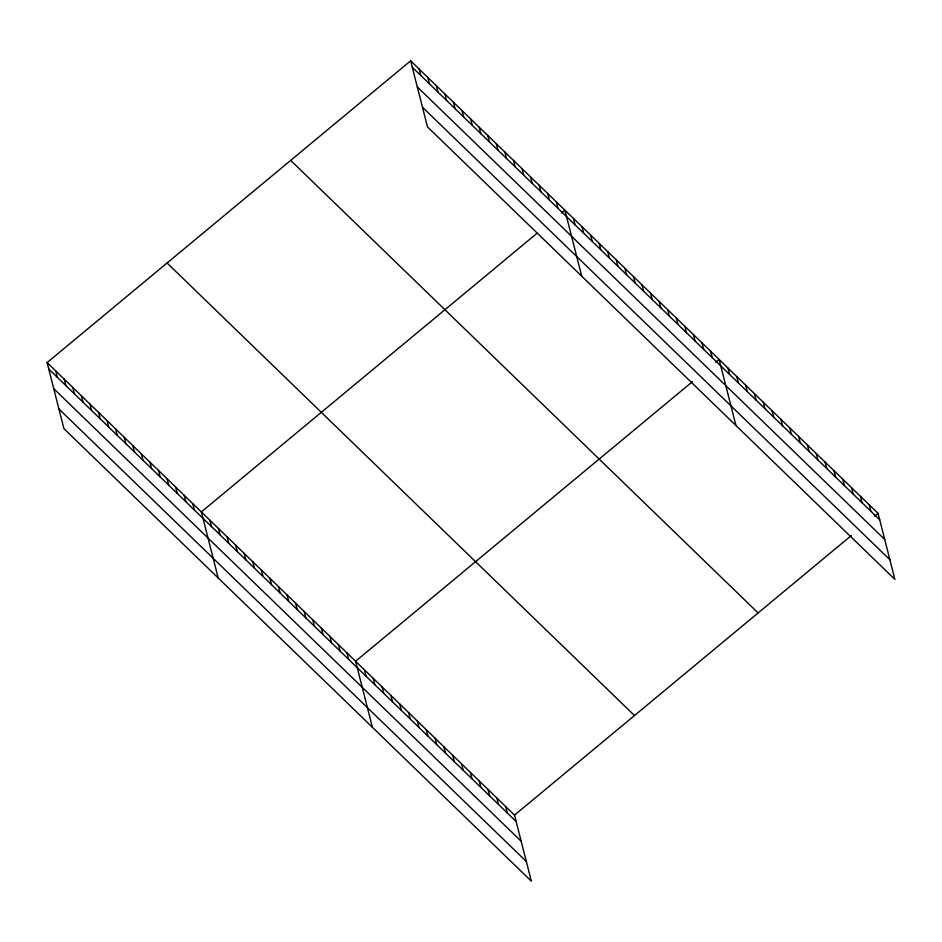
<?xml version="1.0" encoding="UTF-8"?>
<svg xmlns="http://www.w3.org/2000/svg" width="942" height="942" viewBox="0 0 942 942"><rect width="100%" height="100%" fill="white"/><g stroke="black" fill="none" stroke-linecap="round" stroke-linejoin="round"><path stroke-width="1.41" d="M47.1 362.588L514.52 815.124L531.359 881.182L63.938 428.645L47.1 362.588L410.641 60.818L878.062 513.355L894.9 579.412L427.48 126.876L410.641 60.818M537.117 233.204L201.352 511.918L218.191 577.976M561.562 212.927L564.894 210.16L581.732 276.218M692.476 381.628L355.593 661.26L372.431 727.318M715.802 362.258L719.135 359.491L735.973 425.548M514.52 815.124L851.403 535.492M874.729 516.122L878.062 513.355M412.278 67.247L879.698 519.784M417.294 86.923L884.715 539.46M422.463 107.2L889.884 559.736M290.678 160.399L758.098 612.936M167.064 262.995L634.484 715.543M48.737 369.005L516.157 821.554M53.753 388.681L521.173 841.23M58.922 408.958L526.342 861.506M869.231 504.806L870.867 511.235M860.399 496.257L862.036 502.687M851.58 487.72L853.216 494.138M842.749 479.172L844.385 485.589M833.917 470.623L835.554 477.041M825.086 462.075L826.723 468.492M816.255 453.526L817.892 459.943M807.435 444.977L809.072 451.395M798.604 436.429L800.241 442.858M789.773 427.88L791.41 434.309M780.942 419.331L782.578 425.76M772.11 410.783L773.747 417.212M763.279 402.234L764.928 408.663M754.46 393.685L756.096 400.115M745.628 385.137L747.265 391.566M736.797 376.588L738.434 383.017M727.966 368.039L729.603 374.469M710.574 351.201L712.211 357.619M702.002 342.9L703.639 349.329M693.43 334.61L695.066 341.028M684.858 326.309L686.494 332.738M676.297 318.007L677.934 324.437M667.725 309.718L669.362 316.135M659.153 301.416L660.789 307.846M650.581 293.127L652.217 299.544M642.02 284.825L643.657 291.255M633.448 276.524L635.085 282.953M624.876 268.235L626.512 274.652M616.303 259.933L617.94 266.362M607.743 251.644L609.38 258.061M599.171 243.342L600.808 249.771M590.599 235.041L592.235 241.47M582.026 226.751L583.663 233.18M573.466 218.45L575.103 224.879M556.322 201.859L557.958 208.288M547.749 193.569L549.386 199.987M539.189 185.268L540.826 191.697M530.617 176.966L532.254 183.396M522.045 168.677L523.681 175.094M513.472 160.375L515.109 166.805M504.912 152.086L506.549 158.503M496.34 143.785L497.977 150.214M487.768 135.483L489.404 141.912M479.195 127.194L480.832 133.611M470.635 118.892L472.272 125.321M462.063 110.603L463.7 117.02M453.491 102.301L455.127 108.73M444.918 94L446.555 100.429M436.346 85.71L437.995 92.128M427.786 77.409L429.422 83.838M419.214 69.119L420.85 75.537M505.689 806.576L507.326 813.005M496.858 798.027L498.495 804.456M488.027 789.478L489.663 795.908M479.207 780.93L480.844 787.359M470.376 772.381L472.013 778.81M461.545 763.832L463.181 770.262M452.713 755.284L454.35 761.713M443.882 746.735L445.519 753.164M435.063 738.187L436.699 744.616M426.231 729.638L427.868 736.067M417.4 721.101L419.037 727.518M408.569 712.552L410.206 718.97M399.738 704.004L401.374 710.421M390.906 695.455L392.555 701.872M382.087 686.906L383.724 693.324M373.256 678.358L374.892 684.775M364.424 669.809L366.061 676.226M347.021 652.959L348.67 659.388M338.461 644.669L340.097 651.087M329.888 636.368L331.525 642.797M321.316 628.078L322.953 634.496M312.744 619.777L314.392 626.206M304.184 611.476L305.82 617.905M295.611 603.186L297.248 609.604M287.039 594.885L288.676 601.314M278.467 586.595L280.104 593.013M269.907 578.294L271.543 584.723M261.334 569.992L262.971 576.422M252.762 561.703L254.399 568.12M244.19 553.401L245.827 559.831M235.63 545.112L237.266 551.529M227.057 536.81L228.694 543.24M218.485 528.509L220.122 534.938M209.913 520.22L211.55 526.637M192.78 503.629L194.417 510.046M184.208 495.327L185.845 501.756M175.636 487.026L177.273 493.455M167.075 478.736L168.712 485.165M158.503 470.435L160.14 476.864M149.931 462.145L151.568 468.563M141.359 453.844L142.996 460.273M132.798 445.542L134.435 451.972M124.226 437.253L125.863 443.682M115.654 428.951L117.291 435.381M107.082 420.662L108.719 427.079M98.521 412.361L100.158 418.79M89.949 404.071L91.586 410.488M81.377 395.77L83.014 402.199M72.805 387.468L74.442 393.897M64.244 379.179L65.881 385.596M55.672 370.877L57.309 377.306"/></g></svg>
